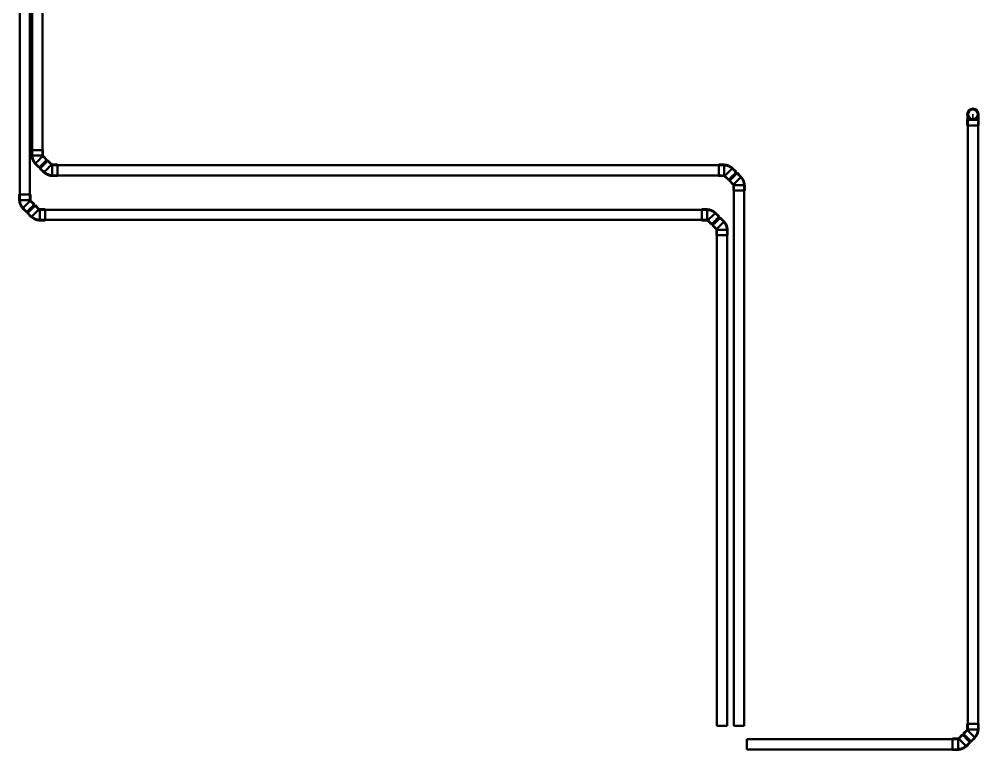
# Model space of a CAD drawing. Header units: millimetres. Extents: x -108050 to 96605, y 58136 to 140997.
# Drawn here: x 69086 to 87774, y 58281 to 72508 of the extents above; entities that cross this region are included whole.
import ezdxf

# ---------------------------------------------------------------- set-up
doc = ezdxf.new("R2010")
doc.units = ezdxf.units.MM
doc.linetypes.add('Center', pattern=[29.999999, 12, -6, 6, -6])
doc.layers.add('P-PIPE', color=3, linetype='Continuous', lineweight=50)
doc.layers.add('P-PIPE-CNTR', color=3, linetype='Center', lineweight=35)

# ---------------------------------------------------------------- blocks, each defined once
blk = doc.blocks.new('DSC_uPVC_Elbow_TienPhong - Standard-2088146-HẦM')
at = {"layer": 'P-PIPE'}
for p, q in [((87550, 70546), (87550, 70440)), ((87769, 70440), (87769, 70546))]:
    blk.add_line(p, q, dxfattribs=at)
at = {"layer": 'P-PIPE', "flags": 128}
for points in [[(87552, 70658), (87552, 70661), (87552, 70665), (87553, 70669), (87553, 70673), (87554, 70678), (87555, 70682), (87556, 70686), (87557, 70690), (87558, 70692)], [(87552, 70649), (87552, 70650), (87552, 70652), (87552, 70653), (87552, 70654), (87552, 70655), (87552, 70655), (87552, 70656), (87552, 70656), (87552, 70656), (87552, 70656)], [(87564, 70656), (87564, 70652), (87564, 70649), (87565, 70645), (87565, 70641), (87566, 70637), (87567, 70634), (87568, 70630), (87569, 70626), (87570, 70623), (87572, 70619), (87573, 70616), (87575, 70612), (87577, 70609), (87579, 70606), (87581, 70602), (87583, 70599), (87585, 70596), (87588, 70593), (87590, 70591), (87593, 70588), (87596, 70585), (87599, 70583), (87602, 70580), (87605, 70578), (87608, 70576), (87611, 70574), (87614, 70572), (87618, 70571), (87621, 70569), (87625, 70567), (87628, 70566), (87632, 70565), (87636, 70564), (87639, 70563), (87643, 70562), (87647, 70562), (87651, 70561), (87654, 70561), (87658, 70561), (87659, 70561)], [(87659, 70561), (87663, 70561), (87667, 70561), (87671, 70562), (87674, 70562), (87678, 70563), (87682, 70564), (87686, 70565), (87689, 70566), (87693, 70567), (87696, 70569), (87700, 70570), (87703, 70572), (87707, 70574), (87710, 70576), (87713, 70578), (87716, 70580), (87719, 70582), (87722, 70585), (87725, 70587), (87727, 70590), (87730, 70593), (87733, 70596), (87735, 70599), (87737, 70602), (87739, 70605), (87741, 70608), (87743, 70611), (87745, 70615), (87746, 70618), (87748, 70622), (87749, 70625), (87750, 70629), (87751, 70633), (87752, 70636), (87753, 70640), (87754, 70644), (87754, 70648), (87754, 70651), (87754, 70655), (87754, 70656)], [(87761, 70691), (87762, 70687), (87763, 70683), (87764, 70679), (87765, 70674), (87765, 70670), (87766, 70666), (87766, 70662), (87766, 70657), (87766, 70656)], [(87766, 70656), (87766, 70656), (87766, 70656), (87766, 70655), (87766, 70655), (87766, 70654), (87766, 70653), (87766, 70652), (87766, 70651), (87766, 70649)], [(87552, 70546), (87552, 70551), (87552, 70555), (87552, 70560), (87552, 70564), (87552, 70568), (87552, 70573), (87552, 70577), (87552, 70581), (87552, 70585), (87552, 70589), (87552, 70593), (87552, 70597), (87552, 70601), (87552, 70605), (87552, 70609), (87552, 70612), (87552, 70616), (87552, 70619), (87552, 70622), (87552, 70625), (87552, 70628), (87552, 70631), (87552, 70634), (87552, 70637), (87552, 70638)], [(87766, 70637), (87766, 70634), (87766, 70632), (87766, 70629), (87766, 70626), (87766, 70623), (87766, 70620), (87766, 70616), (87766, 70613), (87766, 70609), (87766, 70606), (87766, 70602), (87766, 70598), (87766, 70594), (87766, 70590), (87766, 70586), (87766, 70582), (87766, 70578), (87766, 70573), (87766, 70569), (87766, 70565), (87766, 70560), (87766, 70556), (87766, 70552), (87766, 70547), (87766, 70546)]]:
    blk.add_lwpolyline(points, dxfattribs=at)
at = {"layer": 'P-PIPE'}
for centre, radius, start, end in [((87659, 70656), 110, 0, 180), ((87659, 70656), 110, 180, 0), ((87659, 70657), 100, 0, 180), ((87659, 70657), 100, 180, 0), ((87659, 70656), 95.2, 90, 270), ((87659, 70656), 95.2, 270, 90)]:
    blk.add_arc(centre, radius, start, end, dxfattribs=at)
for centre, major_axis, start_param, end_param in [((87659, 70546), (110, 0), 2.946726, 3.141593), ((87659, 70546), (110, 0), 3.141593, 6.283185), ((87659, 70546), (107, 0), 3.224266, 3.389613), ((87659, 70546), (107, 0), 6.035165, 6.200512), ((87659, 70546), (110, 0), 0, 0.19382), ((87659, 70440), (110, 0), 3.141593, 6.283185)]:
    blk.add_ellipse(centre, major_axis=major_axis, ratio=0.00388, start_param=start_param, end_param=end_param, dxfattribs=at)
blk = doc.blocks.new('DSC_uPVC_Elbow_TienPhong - Standard-2088147-HẦM')
at = {"layer": 'P-PIPE'}
for p, q in [((69086, 69093), (69086, 68987)), ((69306, 68987), (69306, 69093)), ((69384, 68904), (69309, 68979)), ((69154, 68824), (69229, 68749))]:
    blk.add_line(p, q, dxfattribs=at)
at = {"layer": 'P-PIPE', "flags": 128}
for points in [[(69089, 68987), (69089, 68977), (69090, 68968), (69090, 68959), (69092, 68950), (69093, 68941), (69095, 68932), (69098, 68924), (69100, 68915), (69103, 68906), (69107, 68898), (69110, 68890), (69115, 68882), (69119, 68874), (69124, 68866), (69129, 68858), (69134, 68851), (69139, 68844), (69145, 68837), (69151, 68830), (69155, 68826)], [(69101, 68986), (69101, 68978), (69101, 68969), (69102, 68961), (69104, 68952), (69105, 68944), (69107, 68935), (69109, 68927), (69112, 68919), (69115, 68911), (69118, 68903), (69121, 68895), (69125, 68887), (69129, 68879), (69134, 68872), (69138, 68865), (69143, 68858), (69149, 68851), (69154, 68844), (69160, 68838), (69164, 68834)], [(69307, 68977), (69307, 68978), (69306, 68978), (69306, 68978), (69306, 68979), (69305, 68979), (69305, 68980), (69305, 68980), (69305, 68981), (69304, 68981), (69304, 68982), (69304, 68982), (69304, 68983), (69304, 68983), (69304, 68984), (69303, 68984), (69303, 68985), (69303, 68985), (69303, 68986), (69303, 68986), (69303, 68987)]]:
    blk.add_lwpolyline(points, dxfattribs=at)
at = {"layer": 'P-PIPE'}
for centre, major_axis, ratio, start_param, end_param in [((69196, 69093), (110, 0), 0.005, 2.73891, 3.141593), ((69196, 69093), (110, 0), 0.005, 3.146593, 4.717389), ((69196, 68987), (-110, 0), 0.005, 0.005, 1.575796), ((69195, 69093), (100, 0), 0.005, 3.146593, 3.408392), ((69195, 69093), (100, 0), 0.005, 3.41972, 3.670191), ((69195, 69093), (100, 0), 0.005, 3.67538, 3.931991), ((69195, 69093), (100, 0), 0.005, 3.934681, 4.19379), ((69195, 69093), (100, 0), 0.005, 4.195247, 4.455589), ((69196, 69093), (-110, 0), 0.005, 1.575796, 3.544093), ((69196, 68987), (-110, 0), 0.005, 1.575796, 3.146593), ((69231, 68902), (77.5, 77.5), 0.007071, 4.712389, 6.449653), ((69231, 68902), (75.8, 75.8), 0.007071, 5.952491, 6.117838), ((69231, 68902), (77.5, 77.5), 0.007071, 2.972452, 4.712389), ((69231, 68902), (75.8, 75.8), 0.007071, 3.30694, 3.472287), ((69306, 68827), (77.5, 77.5), 0.007071, 3.141593, 4.712389), ((69306, 68827), (77.5, 77.5), 0.007071, 4.712389, 6.283185)]:
    blk.add_ellipse(centre, major_axis=major_axis, ratio=ratio, start_param=start_param, end_param=end_param, dxfattribs=at)
blk = doc.blocks.new('DSC_uPVC_Elbow_TienPhong - Standard-V224-HẦM')
at = {"layer": 'P-PIPE'}
for p, q in [((69477, 68810), (69402, 68885)), ((69591, 68807), (69485, 68807)), ((69247, 68730), (69322, 68655)), ((69485, 68588), (69591, 68588))]:
    blk.add_line(p, q, dxfattribs=at)
at = {"layer": 'P-PIPE', "flags": 128}
for points in [[(69485, 68805), (69484, 68805), (69484, 68805), (69483, 68805), (69483, 68805), (69482, 68805), (69482, 68805), (69481, 68805), (69481, 68806), (69480, 68806), (69480, 68806), (69479, 68806), (69479, 68806), (69478, 68807), (69478, 68807), (69477, 68807), (69477, 68808), (69477, 68808), (69476, 68808), (69476, 68809), (69476, 68809)], [(69324, 68657), (69331, 68651), (69337, 68645), (69344, 68639), (69352, 68634), (69359, 68628), (69367, 68624), (69375, 68619), (69383, 68615), (69391, 68611), (69399, 68607), (69408, 68604), (69416, 68601), (69425, 68599), (69434, 68596), (69443, 68594), (69452, 68593), (69461, 68592), (69470, 68591), (69479, 68591), (69485, 68591)], [(69333, 68665), (69339, 68660), (69345, 68654), (69352, 68649), (69359, 68643), (69366, 68638), (69373, 68634), (69380, 68629), (69388, 68625), (69396, 68622), (69404, 68618), (69412, 68615), (69420, 68613), (69428, 68610), (69437, 68608), (69445, 68606), (69454, 68605), (69462, 68604), (69471, 68603), (69479, 68603), (69485, 68603)]]:
    blk.add_lwpolyline(points, dxfattribs=at)
at = {"layer": 'P-PIPE'}
for centre, major_axis, ratio, start_param, end_param in [((69325, 68808), (77.5, 77.5), 0.007071, 2.739546, 4.712389), ((69324, 68808), (70.7, 70.7), 0.007071, 4.194957, 4.45059), ((69324, 68808), (70.7, 70.7), 0.007071, 4.456336, 4.712389), ((69325, 68808), (77.5, 77.5), 0.007071, 4.712389, 6.685232), ((69400, 68733), (77.5, 77.5), 0.007071, 4.712389, 6.283185), ((69485, 68698), (0, 110), 0.005, 0, 0.170229), ((69485, 68698), (0, 110), 0.005, 4.707389, 6.278185), ((69485, 68698), (0, 107), 0.005, 5.947491, 6.278185), ((69591, 68698), (0, 110), 0.005, 4.707389, 6.278185), ((69324, 68808), (70.7, 70.7), 0.007071, 3.141593, 3.403392), ((69324, 68808), (70.7, 70.7), 0.007071, 3.418279, 3.665191), ((69324, 68808), (70.7, 70.7), 0.007071, 3.67455, 3.926991), ((69324, 68808), (70.7, 70.7), 0.007071, 3.934172, 4.18879), ((69400, 68733), (77.5, 77.5), 0.007071, 3.141593, 4.712389), ((69485, 68698), (0, 110), 0.005, 3.033341, 4.707389), ((69485, 68698), (0, 107), 0.005, 3.141593, 3.467287), ((69591, 68698), (0, 110), 0.005, 3.136593, 4.707389)]:
    blk.add_ellipse(centre, major_axis=major_axis, ratio=ratio, start_param=start_param, end_param=end_param, dxfattribs=at)
blk = doc.blocks.new('DSC_uPVC_Elbow_TienPhong - Standard-V227-HẦM')
at = {"layer": 'P-PIPE'}
for p, q in [((69719, 69679), (69644, 69754)), ((69489, 69599), (69564, 69524)), ((69833, 69676), (69727, 69676)), ((69727, 69456), (69833, 69456))]:
    blk.add_line(p, q, dxfattribs=at)
at = {"layer": 'P-PIPE', "flags": 128}
for points in [[(69566, 69525), (69573, 69519), (69579, 69513), (69586, 69507), (69594, 69502), (69601, 69497), (69609, 69492), (69617, 69487), (69625, 69483), (69633, 69479), (69641, 69476), (69650, 69472), (69658, 69469), (69667, 69467), (69676, 69465), (69685, 69463), (69694, 69461), (69703, 69460), (69712, 69459), (69721, 69459), (69727, 69459)], [(69576, 69533), (69581, 69528), (69587, 69522), (69594, 69517), (69601, 69512), (69608, 69507), (69615, 69502), (69623, 69498), (69630, 69494), (69638, 69490), (69646, 69487), (69654, 69484), (69662, 69481), (69670, 69478), (69679, 69476), (69687, 69475), (69696, 69473), (69704, 69472), (69713, 69471), (69721, 69471), (69727, 69471)], [(69727, 69673), (69726, 69673), (69726, 69673), (69725, 69673), (69725, 69673), (69724, 69673), (69724, 69674), (69723, 69674), (69723, 69674), (69722, 69674), (69722, 69674), (69721, 69674), (69721, 69675), (69720, 69675), (69720, 69675), (69719, 69676), (69719, 69676), (69719, 69676), (69718, 69676), (69718, 69677), (69718, 69677)]]:
    blk.add_lwpolyline(points, dxfattribs=at)
at = {"layer": 'P-PIPE'}
for centre, major_axis, ratio, start_param, end_param in [((69567, 69676), (77.5, 77.5), 0.007071, 4.712389, 6.685232), ((69567, 69676), (77.5, 77.5), 0.007071, 2.739546, 4.712389), ((69566, 69676), (70.7, 70.7), 0.007071, 3.141593, 3.665191), ((69566, 69676), (70.7, 70.7), 0.007071, 3.67455, 3.926991), ((69566, 69676), (70.7, 70.7), 0.007071, 3.934172, 4.18879), ((69566, 69676), (70.7, 70.7), 0.007071, 4.194957, 4.45059), ((69566, 69676), (70.7, 70.7), 0.007071, 4.456336, 4.712389), ((69642, 69601), (77.5, 77.5), 0.007071, 3.141593, 4.712389), ((69642, 69601), (77.5, 77.5), 0.007071, 4.712389, 6.283185), ((69727, 69566), (0, 110), 0.005, 0, 0.170229), ((69727, 69566), (0, 110), 0.005, 4.707389, 6.278185), ((69727, 69566), (0, 107), 0.005, 5.947491, 6.278185), ((69727, 69566), (0, 110), 0.005, 3.033341, 4.707389), ((69833, 69566), (0, 110), 0.005, 4.707389, 6.278185), ((69833, 69566), (0, 110), 0.005, 3.136593, 4.707389), ((69727, 69566), (0, 107), 0.005, 3.141593, 3.467287)]:
    blk.add_ellipse(centre, major_axis=major_axis, ratio=ratio, start_param=start_param, end_param=end_param, dxfattribs=at)
blk = doc.blocks.new('DSC_uPVC_Elbow_TienPhong - Standard-V228-HẦM')
at = {"layer": 'P-PIPE'}
for p, q in [((69328, 69961), (69328, 69855)), ((69548, 69855), (69548, 69961)), ((69626, 69772), (69551, 69847)), ((69396, 69692), (69471, 69617))]:
    blk.add_line(p, q, dxfattribs=at)
at = {"layer": 'P-PIPE', "flags": 128}
for points in [[(69331, 69855), (69331, 69846), (69332, 69837), (69332, 69828), (69334, 69819), (69335, 69810), (69337, 69801), (69340, 69792), (69342, 69783), (69345, 69775), (69349, 69766), (69352, 69758), (69357, 69750), (69361, 69742), (69366, 69734), (69371, 69726), (69376, 69719), (69381, 69712), (69387, 69705), (69393, 69698), (69397, 69694)], [(69343, 69855), (69343, 69846), (69344, 69838), (69344, 69829), (69346, 69821), (69347, 69812), (69349, 69804), (69351, 69795), (69354, 69787), (69357, 69779), (69360, 69771), (69363, 69763), (69367, 69755), (69371, 69748), (69376, 69740), (69380, 69733), (69385, 69726), (69391, 69719), (69396, 69713), (69402, 69706), (69406, 69702)], [(69549, 69846), (69549, 69846), (69548, 69846), (69548, 69847), (69548, 69847), (69547, 69848), (69547, 69848), (69547, 69849), (69547, 69849), (69546, 69849), (69546, 69850), (69546, 69850), (69546, 69851), (69546, 69851), (69546, 69852), (69545, 69852), (69545, 69853), (69545, 69853), (69545, 69854), (69545, 69854), (69545, 69855)]]:
    blk.add_lwpolyline(points, dxfattribs=at)
at = {"layer": 'P-PIPE'}
for centre, major_axis, ratio, start_param, end_param in [((69438, 69961), (110, 0), 0.005, 2.738903, 3.141593), ((69438, 69961), (110, 0), 0.005, 3.146593, 4.717389), ((69437, 69961), (100, 0), 0.005, 3.146593, 3.408392), ((69437, 69961), (100, 0), 0.005, 3.41972, 3.670191), ((69437, 69961), (100, 0), 0.005, 3.67538, 4.19379), ((69437, 69961), (100, 0), 0.005, 4.195247, 4.455589), ((69438, 69961), (110, 0), 0.005, 4.717389, 6.685693), ((69438, 69855), (110, 0), 0.005, 3.146593, 4.717389), ((69473, 69770), (77.5, 77.5), 0.007071, 2.972452, 4.712389), ((69438, 69855), (110, 0), 0.005, 4.717389, 6.288185), ((69473, 69770), (77.5, 77.5), 0.007071, 4.712389, 6.283185), ((69473, 69770), (75.8, 75.8), 0.007071, 5.952491, 6.117838), ((69548, 69695), (77.5, 77.5), 0.007071, 4.712389, 6.283185), ((69473, 69770), (77.5, 77.5), 0.007071, 0.019636, 0.166467), ((69473, 69770), (75.8, 75.8), 0.007071, 3.30694, 3.472287), ((69548, 69695), (77.5, 77.5), 0.007071, 3.141593, 4.712389)]:
    blk.add_ellipse(centre, major_axis=major_axis, ratio=ratio, start_param=start_param, end_param=end_param, dxfattribs=at)
blk = doc.blocks.new('DSC_uPVC_Elbow_TienPhong - Standard-2088496-HẦM')
at = {"layer": 'P-PIPE'}
for p, q in [((82815, 68571), (82740, 68646)), ((82585, 68491), (82660, 68416)), ((82663, 68409), (82663, 68303)), ((82882, 68303), (82882, 68409))]:
    blk.add_line(p, q, dxfattribs=at)
at = {"layer": 'P-PIPE', "flags": 128}
for points in [[(82662, 68418), (82662, 68418), (82662, 68417), (82663, 68417), (82663, 68417), (82663, 68416), (82664, 68416), (82664, 68415), (82664, 68415), (82664, 68414), (82665, 68414), (82665, 68413), (82665, 68413), (82665, 68412), (82665, 68412), (82665, 68411), (82665, 68411), (82666, 68410), (82666, 68410), (82666, 68409), (82666, 68409)], [(82868, 68409), (82868, 68418), (82867, 68426), (82866, 68435), (82865, 68443), (82864, 68452), (82862, 68460), (82860, 68468), (82857, 68477), (82854, 68485), (82851, 68493), (82847, 68501), (82844, 68508), (82840, 68516), (82835, 68523), (82830, 68531), (82825, 68538), (82820, 68544), (82815, 68551), (82809, 68557), (82805, 68561)], [(82880, 68409), (82880, 68418), (82879, 68427), (82878, 68436), (82877, 68445), (82875, 68454), (82873, 68463), (82871, 68472), (82868, 68480), (82865, 68489), (82862, 68498), (82858, 68506), (82854, 68514), (82850, 68522), (82845, 68530), (82840, 68537), (82835, 68545), (82829, 68552), (82824, 68559), (82817, 68566), (82813, 68570)]]:
    blk.add_lwpolyline(points, dxfattribs=at)
at = {"layer": 'P-PIPE'}
for centre, major_axis, ratio, start_param, end_param in [((82663, 68569), (77.5, 77.5), 0.006472, 4.712988, 6.283185), ((82663, 68569), (70.7, 70.7), 0.006472, 4.712988, 4.968455), ((82663, 68569), (70.7, 70.7), 0.006472, 4.974787, 5.229856), ((82663, 68569), (70.7, 70.7), 0.006472, 5.236587, 5.490666), ((82663, 68569), (70.7, 70.7), 0.006472, 5.498386, 5.750326), ((82663, 68569), (70.7, 70.7), 0.006472, 5.760185, 6.00667), ((82663, 68569), (70.7, 70.7), 0.006472, 6.021985, 6.283185), ((82663, 68569), (77.5, 77.5), 0.006472, 0.000599, 0.402037), ((82663, 68569), (77.5, 77.5), 0.006472, 3.142192, 4.712988), ((82663, 68569), (77.5, 77.5), 0.006472, 2.739536, 3.141593), ((82738, 68494), (77.5, 77.5), 0.006472, 3.142192, 4.712988), ((82773, 68409), (110, 0), 0.004153, 3.146593, 4.717389), ((82773, 68409), (110, 0), 0.004153, 2.971136, 3.141593), ((82773, 68409), (107, 0), 0.004153, 3.146593, 3.304099), ((82738, 68494), (77.5, 77.5), 0.006472, 4.712988, 6.283185), ((82773, 68409), (110, 0), 0.004153, 4.717389, 6.391437), ((82773, 68409), (107, 0), 0.004153, 6.122838, 6.283185), ((82773, 68303), (-110, 0), 0.004153, 0.005, 1.575796), ((82773, 68303), (110, 0), 0.004153, 4.717389, 6.288185)]:
    blk.add_ellipse(centre, major_axis=major_axis, ratio=ratio, start_param=start_param, end_param=end_param, dxfattribs=at)
blk = doc.blocks.new('DSC_uPVC_Elbow_TienPhong - Standard-V235-HẦM')
at = {"layer": 'P-PIPE'}
for p, q in [((82484, 68807), (82378, 68807)), ((82378, 68588), (82484, 68588)), ((82492, 68585), (82566, 68510)), ((82721, 68665), (82647, 68740))]:
    blk.add_line(p, q, dxfattribs=at)
at = {"layer": 'P-PIPE', "flags": 128}
for points in [[(82629, 68752), (82622, 68758), (82615, 68764), (82607, 68769), (82600, 68773), (82592, 68778), (82584, 68782), (82575, 68786), (82567, 68789), (82558, 68792), (82550, 68795), (82541, 68798), (82532, 68800), (82523, 68802), (82514, 68803), (82505, 68804), (82496, 68805), (82487, 68805), (82484, 68805)], [(82622, 68743), (82615, 68749), (82608, 68754), (82601, 68759), (82593, 68763), (82586, 68767), (82578, 68771), (82570, 68775), (82563, 68778), (82554, 68781), (82546, 68784), (82538, 68786), (82530, 68788), (82521, 68790), (82513, 68791), (82504, 68792), (82495, 68793), (82487, 68793), (82484, 68793)], [(82484, 68591), (82485, 68591), (82485, 68591), (82486, 68590), (82486, 68590), (82487, 68590), (82487, 68590), (82488, 68590), (82488, 68590), (82489, 68590), (82489, 68590), (82490, 68589), (82490, 68589), (82490, 68589), (82491, 68589), (82491, 68588), (82492, 68588), (82492, 68588), (82492, 68588)], [(82492, 68588), (82493, 68587), (82493, 68587), (82493, 68587)], [(82636, 68730), (82630, 68736), (82624, 68742), (82622, 68743)], [(82645, 68738), (82638, 68745), (82631, 68751), (82629, 68752)]]:
    blk.add_lwpolyline(points, dxfattribs=at)
at = {"layer": 'P-PIPE'}
for centre, major_axis, ratio, start_param, end_param in [((82378, 68698), (0, 110), 0.005, 4.708236, 6.279032), ((82378, 68698), (0, 110), 0.005, 0, 0.402811), ((82378, 68698), (0, 100), 0.005, 6.017233, 6.279032), ((82378, 68698), (0, 100), 0.005, 5.755434, 6.005304), ((82378, 68698), (0, 100), 0.005, 5.505724, 5.750875), ((82484, 68698), (0, 110), 0.005, 4.708236, 6.279032), ((82378, 68698), (0, 100), 0.005, 5.231835, 5.493634), ((82378, 68698), (0, 100), 0.005, 4.970035, 5.231411), ((82378, 68698), (0, 110), 0.005, 2.738936, 4.708236), ((82484, 68698), (0, 110), 0.005, 3.13744, 4.708236), ((82569, 68663), (77.5, 77.5), 0.006472, 2.974607, 3.141593), ((82569, 68663), (77.5, 77.5), 0.006472, 3.142192, 4.712988), ((82569, 68663), (75.8, 75.8), 0.006472, 3.307539, 3.472886), ((82644, 68588), (77.5, 77.5), 0.006472, 3.142192, 4.712988), ((82569, 68663), (77.5, 77.5), 0.006472, 4.712988, 6.283185), ((82569, 68663), (75.8, 75.8), 0.006472, 5.95309, 6.118437), ((82569, 68663), (77.5, 77.5), 0.006472, 0.000599, 0.168894), ((82644, 68588), (77.5, 77.5), 0.006472, 4.712988, 6.283185)]:
    blk.add_ellipse(centre, major_axis=major_axis, ratio=ratio, start_param=start_param, end_param=end_param, dxfattribs=at)
blk = doc.blocks.new('DSC_uPVC_Elbow_TienPhong - Standard-V116-HẦM')
at = {"layer": 'P-PIPE'}
for p, q in [((-89767, 68807), (-89873, 68807)), ((-89684, 68885), (-89759, 68810)), ((-89873, 68588), (-89767, 68588)), ((-89604, 68655), (-89529, 68730))]:
    blk.add_line(p, q, dxfattribs=at)
at = {"layer": 'P-PIPE', "flags": 128}
for points in [[(-89757, 68809), (-89758, 68808), (-89758, 68808), (-89758, 68808), (-89759, 68807), (-89759, 68807), (-89760, 68807), (-89760, 68806), (-89761, 68806), (-89761, 68806), (-89762, 68806), (-89762, 68806), (-89763, 68805), (-89763, 68805), (-89764, 68805), (-89764, 68805), (-89765, 68805), (-89765, 68805), (-89766, 68805), (-89766, 68805), (-89767, 68805)], [(-89767, 68602), (-89758, 68603), (-89749, 68603), (-89741, 68604), (-89732, 68605), (-89724, 68607), (-89715, 68609), (-89707, 68611), (-89699, 68613), (-89691, 68616), (-89683, 68619), (-89675, 68623), (-89667, 68627), (-89659, 68631), (-89652, 68635), (-89645, 68640), (-89638, 68645), (-89631, 68650), (-89624, 68656), (-89618, 68662), (-89614, 68665)], [(-89767, 68590), (-89757, 68591), (-89748, 68591), (-89739, 68592), (-89730, 68593), (-89721, 68595), (-89712, 68597), (-89704, 68599), (-89695, 68602), (-89686, 68605), (-89678, 68608), (-89670, 68612), (-89661, 68616), (-89653, 68621), (-89646, 68625), (-89638, 68630), (-89631, 68635), (-89623, 68641), (-89617, 68647), (-89610, 68653), (-89606, 68657)]]:
    blk.add_lwpolyline(points, dxfattribs=at)
at = {"layer": 'P-PIPE'}
for centre, major_axis, ratio, start_param, end_param in [((-89873, 68698), (0, 110), 0.005, 0.005, 1.575796), ((-89767, 68698), (0, 110), 0.005, 0.005, 1.575796), ((-89767, 68698), (0, 110), 0.005, 6.112956, 6.283185), ((-89767, 68698), (0, 107), 0.005, 0.005, 0.335694), ((-89681, 68733), (-77.5, 77.5), 0.007071, 0, 1.570796), ((-89607, 68808), (-77.5, 77.5), 0.007071, 5.881139, 7.853982), ((-89607, 68808), (-77.5, 77.5), 0.007071, 1.570796, 3.543639), ((-89606, 68807), (-70.7, 70.7), 0.007071, 1.570796, 1.826849), ((-89606, 68807), (-70.7, 70.7), 0.007071, 1.832596, 2.088229), ((-89873, 68698), (0, 110), 0.005, 1.575796, 3.146593), ((-89767, 68698), (0, 110), 0.005, 1.575796, 3.249845), ((-89767, 68698), (0, 107), 0.005, 2.815899, 3.141593), ((-89681, 68733), (-77.5, 77.5), 0.007071, 1.570796, 3.141593), ((-89606, 68807), (-70.7, 70.7), 0.007071, 2.094395, 2.349013), ((-89606, 68807), (-70.7, 70.7), 0.007071, 2.356194, 2.608635), ((-89606, 68807), (-70.7, 70.7), 0.007071, 2.617994, 2.864906), ((-89606, 68807), (-70.7, 70.7), 0.007071, 2.879793, 3.141593)]:
    blk.add_ellipse(centre, major_axis=major_axis, ratio=ratio, start_param=start_param, end_param=end_param, dxfattribs=at)
blk = doc.blocks.new('DSC_uPVC_Elbow_TienPhong - Standard-V236-HẦM')
at = {"layer": 'P-PIPE'}
for p, q in [((82817, 69676), (82711, 69676)), ((83054, 69533), (82979, 69608)), ((82711, 69456), (82817, 69456)), ((82824, 69453), (82899, 69378))]:
    blk.add_line(p, q, dxfattribs=at)
at = {"layer": 'P-PIPE', "flags": 128}
for points in [[(82978, 69607), (82971, 69613), (82964, 69619), (82957, 69625), (82950, 69630), (82943, 69635), (82935, 69640), (82927, 69645), (82919, 69649), (82911, 69653), (82902, 69657), (82894, 69660), (82885, 69663), (82877, 69665), (82868, 69667), (82859, 69669), (82850, 69671), (82841, 69672), (82832, 69673), (82823, 69673), (82817, 69673)], [(82969, 69598), (82963, 69604), (82957, 69610), (82950, 69615), (82943, 69620), (82936, 69625), (82929, 69630), (82921, 69634), (82914, 69638), (82906, 69642), (82898, 69645), (82890, 69649), (82882, 69651), (82873, 69654), (82865, 69656), (82857, 69658), (82848, 69659), (82840, 69660), (82831, 69661), (82822, 69661), (82817, 69661)], [(82817, 69459), (82817, 69459), (82818, 69459), (82818, 69459), (82819, 69459), (82820, 69459), (82820, 69458), (82821, 69458), (82821, 69458), (82822, 69458), (82822, 69458), (82822, 69458), (82823, 69457), (82823, 69457), (82824, 69457), (82824, 69457), (82825, 69456), (82825, 69456), (82826, 69456), (82826, 69455), (82826, 69455)]]:
    blk.add_lwpolyline(points, dxfattribs=at)
at = {"layer": 'P-PIPE'}
for centre, major_axis, ratio, start_param, end_param in [((82711, 69566), (0, 110), 0.005, 4.707389, 6.278185), ((82711, 69566), (0, 110), 0.005, 0, 0.402832), ((82711, 69567), (0, 100), 0.005, 6.016386, 6.278185), ((82711, 69567), (0, 100), 0.005, 5.754587, 6.005058), ((82711, 69567), (0, 100), 0.005, 4.969188, 5.750722), ((82711, 69566), (0, 110), 0.005, 2.738946, 4.707389), ((82817, 69566), (0, 110), 0.005, 4.707389, 6.278185), ((82817, 69566), (0, 110), 0.005, 3.136593, 4.707389), ((82902, 69531), (77.5, 77.5), 0.007071, 2.975125, 4.712389), ((82902, 69531), (77.5, 77.5), 0.007071, 4.712389, 6.283185), ((82902, 69531), (75.8, 75.8), 0.007071, 5.952491, 6.117838), ((82977, 69456), (77.5, 77.5), 0.007071, 4.712389, 6.283185), ((82902, 69531), (75.8, 75.8), 0.007071, 3.30694, 3.472287), ((82977, 69456), (77.5, 77.5), 0.007071, 3.141593, 4.712389)]:
    blk.add_ellipse(centre, major_axis=major_axis, ratio=ratio, start_param=start_param, end_param=end_param, dxfattribs=at)
blk = doc.blocks.new('DSC_uPVC_Elbow_TienPhong - Standard-2088604-HẦM')
at = {"layer": 'P-PIPE'}
for p, q in [((87550, 58785), (87550, 58679)), ((87769, 58679), (87769, 58785)), ((87546, 58672), (87472, 58597)), ((87627, 58442), (87701, 58517))]:
    blk.add_line(p, q, dxfattribs=at)
at = {"layer": 'P-PIPE', "flags": 128}
for points in [[(87552, 58679), (87552, 58679), (87552, 58678), (87552, 58678), (87552, 58677), (87552, 58677), (87552, 58676), (87551, 58676), (87551, 58675), (87551, 58675), (87551, 58674), (87551, 58674), (87551, 58673), (87550, 58673), (87550, 58672), (87550, 58672), (87549, 58671), (87549, 58671), (87549, 58671), (87548, 58670), (87548, 58670)], [(87691, 58527), (87697, 58533), (87703, 58540), (87708, 58546), (87714, 58553), (87719, 58560), (87723, 58567), (87727, 58575), (87731, 58583), (87735, 58590), (87739, 58598), (87742, 58606), (87744, 58614), (87747, 58623), (87749, 58631), (87751, 58639), (87752, 58648), (87753, 58657), (87754, 58665), (87754, 58674), (87754, 58679)], [(87700, 58518), (87706, 58525), (87712, 58532), (87718, 58539), (87723, 58546), (87729, 58554), (87733, 58561), (87738, 58569), (87742, 58577), (87746, 58585), (87750, 58594), (87753, 58602), (87756, 58611), (87758, 58620), (87761, 58628), (87762, 58637), (87764, 58646), (87765, 58655), (87766, 58664), (87766, 58673), (87766, 58679)]]:
    blk.add_lwpolyline(points, dxfattribs=at)
at = {"layer": 'P-PIPE'}
for centre, major_axis, ratio, start_param, end_param in [((87659, 58785), (110, 0), 0.00388, 2.738692, 3.141593), ((87659, 58785), (110, 0), 0.00388, 3.146593, 4.717389), ((87659, 58785), (110, 0), 0.00388, 4.717389, 6.685899), ((87660, 58785), (100, 0), 0.00388, 5.502787, 6.007916), ((87660, 58785), (-100, 0), 0.00388, 2.884793, 3.141593), ((87549, 58519), (-77.5, 77.5), 0.000792, 4.70611, 6.276907), ((87549, 58519), (-77.5, 77.5), 0.000792, 0.263063, 0.401422), ((87549, 58519), (-70.7, 70.7), 0.000792, 6.149128, 6.276907), ((87624, 58594), (-77.5, 77.5), 0.000792, 4.70611, 6.276907), ((87659, 58679), (110, 0), 0.00388, 3.146593, 4.717389), ((87549, 58519), (-77.5, 77.5), 0.000792, 3.141593, 4.70611), ((87624, 58594), (-77.5, 77.5), 0.000792, 3.141593, 4.70611), ((87659, 58679), (-110, 0), 0.00388, 1.575796, 3.146593), ((87549, 58519), (-70.7, 70.7), 0.000792, 3.141593, 3.397113), ((87549, 58519), (-77.5, 77.5), 0.000792, 2.740337, 2.873515)]:
    blk.add_ellipse(centre, major_axis=major_axis, ratio=ratio, start_param=start_param, end_param=end_param, dxfattribs=at)
blk = doc.blocks.new('DSC_uPVC_Elbow_TienPhong - Standard-V237-HẦM')
at = {"layer": 'P-PIPE'}
for p, q in [((87370, 58500), (87264, 58500)), ((87453, 58578), (87378, 58503)), ((87533, 58348), (87608, 58423)), ((87264, 58281), (87370, 58281))]:
    blk.add_line(p, q, dxfattribs=at)
at = {"layer": 'P-PIPE', "flags": 128}
for points in [[(87380, 58501), (87379, 58501), (87379, 58501), (87378, 58500), (87378, 58500), (87378, 58500), (87377, 58499), (87377, 58499), (87376, 58499), (87376, 58499), (87375, 58499), (87375, 58498), (87374, 58498), (87374, 58498), (87373, 58498), (87373, 58498), (87372, 58498), (87372, 58498), (87371, 58498), (87371, 58498), (87370, 58498)], [(87370, 58283), (87379, 58283), (87389, 58284), (87398, 58285), (87407, 58286), (87416, 58288), (87424, 58290), (87433, 58292), (87442, 58295), (87451, 58298), (87459, 58301), (87467, 58305), (87475, 58309), (87483, 58313), (87491, 58318), (87499, 58323), (87506, 58328), (87513, 58334), (87520, 58340), (87527, 58346), (87531, 58350)], [(87371, 58295), (87379, 58295), (87388, 58296), (87396, 58297), (87405, 58298), (87413, 58299), (87422, 58301), (87430, 58304), (87438, 58306), (87446, 58309), (87454, 58312), (87462, 58316), (87470, 58320), (87477, 58324), (87485, 58328), (87492, 58333), (87499, 58338), (87506, 58343), (87512, 58349), (87519, 58354), (87523, 58358)]]:
    blk.add_lwpolyline(points, dxfattribs=at)
at = {"layer": 'P-PIPE'}
for centre, major_axis, ratio, start_param, end_param in [((87264, 58390), (0, 110), 0.005, 4.708509, 6.279306), ((87264, 58390), (0, 110), 0.005, 0, 0.404256), ((87370, 58390), (0, 110), 0.005, 4.708509, 6.279306), ((87455, 58426), (-77.5, 77.5), 0.000792, 4.70611, 6.276907), ((87530, 58501), (-77.5, 77.5), 0.000792, 4.70611, 6.276907), ((87530, 58501), (-77.5, 77.5), 0.000792, 3.141593, 4.70611), ((87264, 58390), (0, 100), 0.005, 6.150335, 6.279306), ((87264, 58390), (0, 110), 0.005, 3.141593, 4.708509), ((87264, 58390), (0, 100), 0.005, 5.888535, 6.017506), ((87264, 58390), (0, 100), 0.005, 5.626736, 5.755707), ((87264, 58390), (0, 100), 0.005, 5.364937, 5.493908), ((87264, 58390), (0, 100), 0.005, 5.103137, 5.232108), ((87264, 58390), (0, 100), 0.005, 4.316932, 4.44671), ((87264, 58390), (0, 100), 0.005, 4.05594, 4.184911), ((87264, 58390), (0, 100), 0.005, 3.79414, 3.923111), ((87370, 58390), (0, 110), 0.005, 3.141593, 4.708509), ((87455, 58426), (-77.5, 77.5), 0.000792, 3.141593, 4.70611), ((87264, 58390), (0, 100), 0.005, 3.141593, 3.399513), ((87264, 58390), (0, 110), 0.005, 2.737507, 3.137713), ((87264, 58390), (0, 100), 0.005, 3.532341, 3.661312)]:
    blk.add_ellipse(centre, major_axis=major_axis, ratio=ratio, start_param=start_param, end_param=end_param, dxfattribs=at)

msp = doc.modelspace()

# ---------------------------------------------------------------- linework, layer by layer
at = {"layer": 'P-PIPE'}
for p, q in [((69338, 86465), (69338, 69855)), ((69538, 69855), (69538, 86465)), ((69096, 85838), (69096, 68987)), ((69296, 68987), (69296, 85838)), ((87559, 70546), (87559, 58679)), ((87759, 58679), (87759, 70546)), ((69713, 69672), (69544, 69841)), ((69403, 69699), (69571, 69531)), ((82817, 69666), (69727, 69666)), ((83141, 69433), (82973, 69602)), ((69727, 69466), (82817, 69466)), ((82831, 69460), (83000, 69292)), ((83006, 69277), (83006, 58746)), ((83206, 58746), (83206, 69277)), ((69470, 68804), (69302, 68972)), ((69161, 68831), (69329, 68662)), ((82484, 68798), (69485, 68798)), ((69485, 68598), (82484, 68598)), ((82498, 68592), (82667, 68423)), ((82808, 68565), (82640, 68733)), ((82673, 68409), (82673, 58746)), ((82873, 58746), (82873, 68409)), ((87553, 58665), (87385, 58496)), ((87526, 58355), (87695, 58523)), ((87370, 58490), (83259, 58490)), ((83259, 58290), (87370, 58290))]:
    msp.add_line(p, q, dxfattribs=at)
for centre, major_axis, ratio, start_param, end_param in [((82773, 58746), (100, 0), 0.004153, 3.141593, 4.712389), ((82773, 58746), (100, 0), 0.004153, 4.712389, 6.283185), ((83106, 58746), (100, 0), 0.005, 3.141593, 4.712389), ((83106, 58746), (100, 0), 0.005, 4.712389, 6.283185), ((83259, 58390), (0, 100), 0.005, 0, 1.570796), ((83259, 58390), (0, 100), 0.005, 4.712389, 6.283185), ((83259, 58390), (0, 100), 0.005, 1.570796, 3.141593), ((83259, 58390), (0, 100), 0.005, 3.141593, 4.712389)]:
    msp.add_ellipse(centre, major_axis=major_axis, ratio=ratio, start_param=start_param, end_param=end_param, dxfattribs=at)
at = {"layer": 'P-PIPE-CNTR'}
msp.add_line((87659, 70656), (87659, 70561), dxfattribs=at)

# ---------------------------------------------------------------- block references
at = {"layer": 'P-PIPE'}
for name in ['DSC_uPVC_Elbow_TienPhong - Standard-2088146-HẦM', 'DSC_uPVC_Elbow_TienPhong - Standard-V228-HẦM', 'DSC_uPVC_Elbow_TienPhong - Standard-V227-HẦM', 'DSC_uPVC_Elbow_TienPhong - Standard-V236-HẦM', 'DSC_uPVC_Elbow_TienPhong - Standard-2088147-HẦM', 'DSC_uPVC_Elbow_TienPhong - Standard-V224-HẦM', 'DSC_uPVC_Elbow_TienPhong - Standard-V235-HẦM', 'DSC_uPVC_Elbow_TienPhong - Standard-2088496-HẦM', 'DSC_uPVC_Elbow_TienPhong - Standard-2088604-HẦM', 'DSC_uPVC_Elbow_TienPhong - Standard-V237-HẦM']:
    msp.add_blockref(name, (0, 0), dxfattribs=at)
at = {"layer": 'P-PIPE', "rotation": 90}
msp.add_blockref('DSC_uPVC_Elbow_TienPhong - Standard-V116-HẦM', (151803, 159044), dxfattribs=at)

doc.saveas('drawing.dxf')
